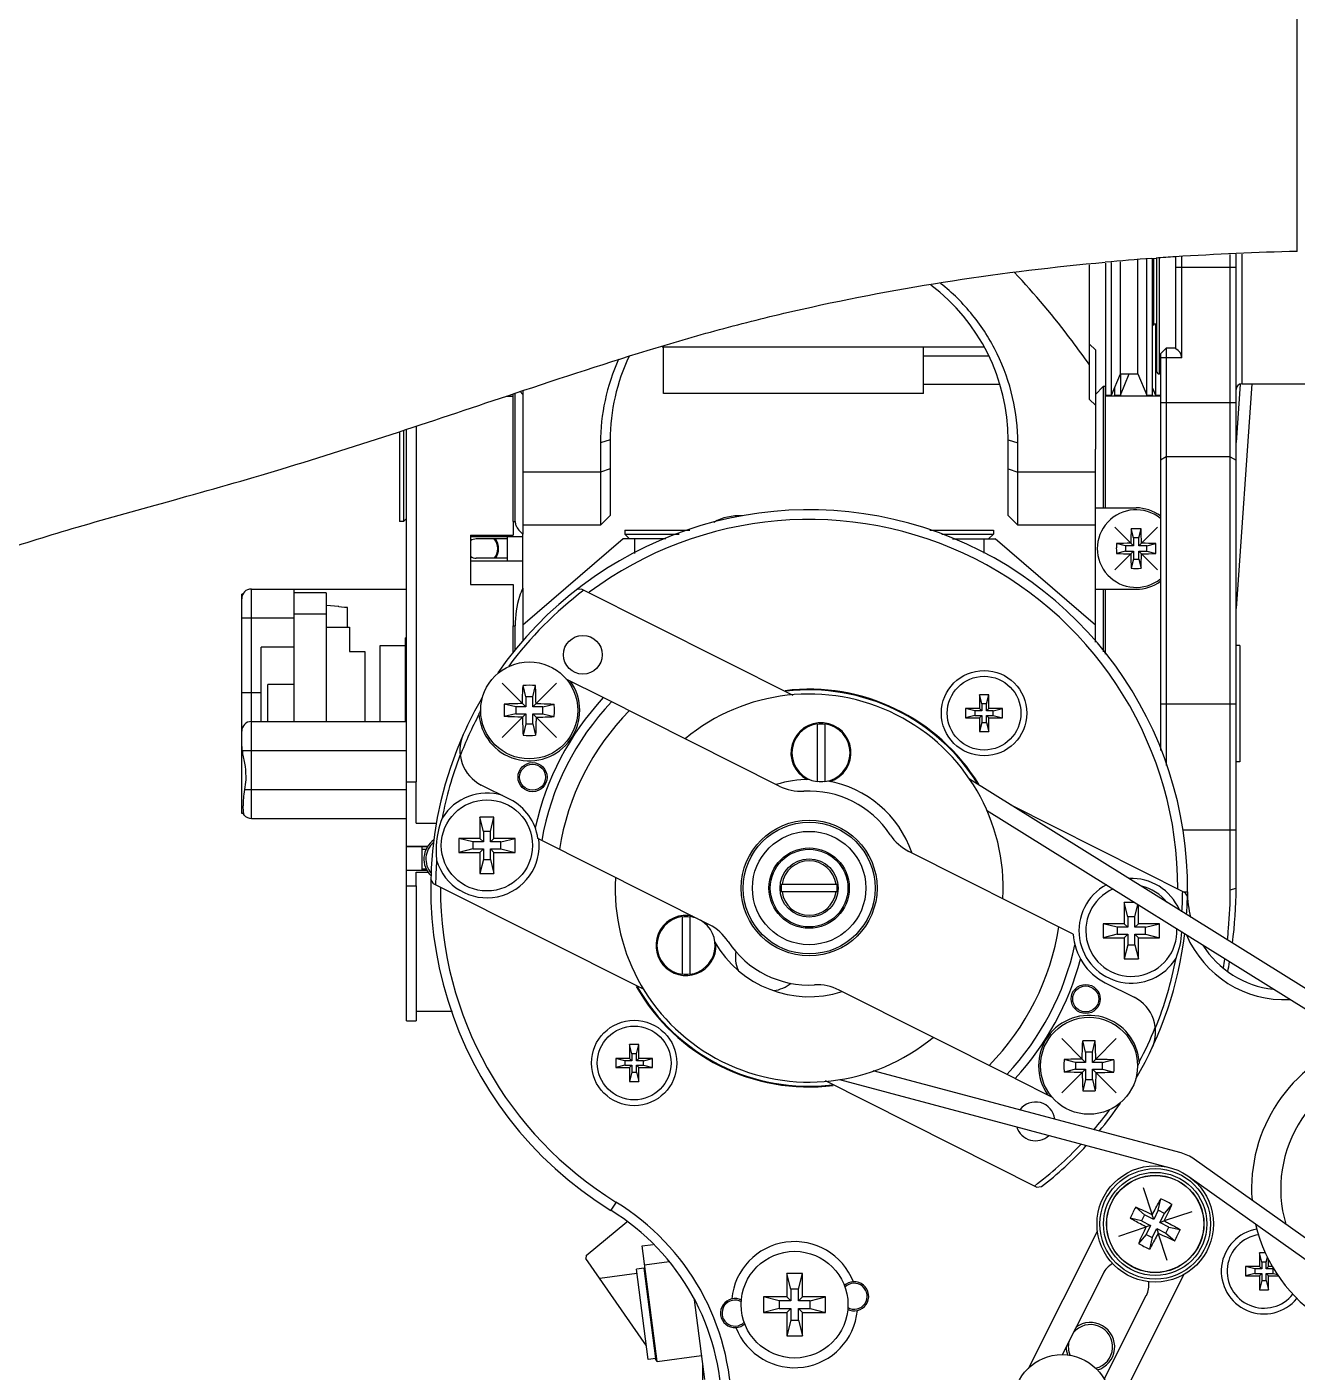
# Model space of a CAD drawing. Header units: millimetres. Extents: x 0 to 841, y 0 to 594.
# Drawn here: x 54.14 to 86.87, y 259.58 to 294.25 of the extents above; entities that cross this region are included whole.
import ezdxf

# ---------------------------------------------------------------- set-up
doc = ezdxf.new("R2010")
doc.units = ezdxf.units.MM
doc.header["$LTSCALE"] = 46.255
doc.layers.get('0').update_dxf_attribs({"linetype": 'CONTINUOUS'})
for name, color, linetype in [('3_ALL_AXES', 7, 'CONTINUOUS'), ('7_ALL_FEATURES', 7, 'CONTINUOUS'), ('APSF_BLANK_LAYER', 7, 'CONTINUOUS'), ('AXIS', 7, 'CONTINUOUS'), ('COSMETIC', 7, 'CONTINUOUS'), ('DCURVE', 7, 'CONTINUOUS')]:
    doc.layers.add(name, color=color, linetype=linetype)

msp = doc.modelspace()

# ---------------------------------------------------------------- linework, layer by layer
at = {"color": 7, "linetype": 'CONTINUOUS'}
for p, q in [((86.866, 288.463), (86.866, 295.228)), ((81.519, 284.645), (81.519, 288.117)), ((81.938, 284.755), (81.938, 288.16)), ((82.088, 284.755), (82.088, 288.175)), ((82.316, 285.305), (82.316, 288.198)), ((82.766, 285.305), (82.766, 288.244)), ((82.994, 284.755), (82.994, 288.267)), ((83.121, 288.283), (83.233, 288.291)), ((83.144, 284.755), (83.144, 288.282)), ((83.744, 285.952), (83.744, 288.315)), ((83.894, 285.723), (83.894, 288.322)), ((85.144, 288.055), (85.144, 288.382)), ((85.294, 272.055), (85.294, 288.389)), ((85.444, 288.396), (85.444, 285.055)), ((83.744, 288.055), (85.294, 288.055)), ((85.144, 272.009), (85.144, 288.055)), ((83.219, 286.593), (83.219, 284.755)), ((81.669, 285.927), (81.519, 286.077)), ((77.244, 284.805), (77.244, 286.005)), ((81.669, 285.927), (81.669, 283.366)), ((83.344, 285.823), (83.494, 285.973)), ((83.344, 285.823), (83.344, 275.604)), ((83.894, 285.723), (83.344, 285.723)), ((83.494, 285.973), (83.494, 285.723)), ((83.744, 285.973), (83.494, 285.973)), ((83.494, 285.723), (83.494, 275.218)), ((81.669, 284.78), (81.869, 284.98)), ((82.088, 284.755), (82.316, 285.305)), ((82.313, 285.305), (82.313, 284.755)), ((82.313, 284.755), (82.541, 285.305)), ((82.316, 285.305), (82.766, 285.305)), ((82.766, 285.305), (82.994, 284.755)), ((66.919, 284.78), (66.85, 284.849)), ((66.919, 284.871), (66.919, 283.365)), ((77.244, 284.805), (70.544, 284.805)), ((81.669, 284.498), (81.519, 284.645)), ((81.938, 284.755), (82.088, 284.755)), ((82.163, 284.936), (82.163, 284.755)), ((82.163, 284.755), (82.313, 284.755)), ((82.994, 284.755), (83.144, 284.755)), ((83.144, 284.936), (83.219, 284.755)), ((83.219, 284.755), (83.344, 284.755)), ((83.344, 284.568), (85.294, 284.568)), ((63.744, 283.82), (63.744, 281.505)), ((63.844, 283.853), (63.844, 281.505)), ((69.169, 283.605), (68.919, 283.527)), ((69.169, 283.605), (69.169, 281.657)), ((79.419, 281.657), (79.419, 283.605)), ((79.419, 283.605), (79.669, 283.527)), ((68.919, 283.527), (68.919, 281.41)), ((79.669, 281.41), (79.669, 283.527)), ((83.494, 283.169), (83.344, 283.085)), ((85.144, 283.169), (83.494, 283.169)), ((85.144, 283.169), (85.294, 283.085)), ((68.919, 282.778), (66.919, 282.778)), ((69.169, 282.857), (68.919, 282.778)), ((79.419, 282.857), (79.669, 282.778)), ((81.669, 282.778), (79.669, 282.778)), ((63.919, 281.58), (63.844, 281.505)), ((69.169, 281.657), (68.919, 281.41)), ((79.669, 281.41), (79.419, 281.657)), ((63.844, 281.505), (63.744, 281.505)), ((66.669, 281.499), (66.669, 281.148)), ((66.669, 281.499), (66.719, 281.499)), ((68.862, 281.405), (66.919, 281.405)), ((66.919, 279.784), (66.919, 281.18)), ((69.544, 281.28), (69.544, 281.18)), ((69.544, 281.28), (71.218, 281.28)), ((69.544, 281.18), (69.669, 281.055)), ((69.544, 281.18), (70.943, 281.18)), ((77.404, 281.28), (79.044, 281.28)), ((77.709, 281.18), (79.044, 281.18)), ((79.044, 281.18), (78.919, 281.055)), ((79.044, 281.28), (79.044, 281.18)), ((81.669, 281.405), (79.726, 281.405)), ((82.65, 281.08), (82.592, 281.313)), ((82.788, 281.08), (82.846, 281.313)), ((65.569, 281.148), (65.569, 279.879)), ((65.569, 281.148), (66.669, 281.148)), ((66.919, 281.105), (65.569, 281.105)), ((66.519, 281.055), (65.719, 281.055)), ((66.519, 280.489), (66.519, 281.105)), ((70.6, 281.055), (69.504, 281.055)), ((69.794, 281.055), (69.794, 280.674)), ((77.985, 281.055), (79.084, 281.055)), ((78.794, 281.055), (78.794, 280.688)), ((82.444, 280.874), (82.211, 280.932)), ((82.444, 280.874), (82.444, 280.736)), ((82.65, 280.874), (82.444, 280.874)), ((82.65, 280.874), (82.582, 280.942)), ((82.65, 281.08), (82.65, 280.874)), ((82.788, 281.08), (82.65, 281.08)), ((82.788, 280.874), (82.788, 281.08)), ((82.788, 280.874), (82.856, 280.942)), ((82.994, 280.874), (82.788, 280.874)), ((82.994, 280.874), (83.227, 280.932)), ((82.994, 280.736), (82.994, 280.874)), ((65.569, 280.489), (66.919, 280.489)), ((65.569, 280.487), (66.919, 280.487)), ((66.519, 280.555), (65.719, 280.555)), ((82.444, 280.736), (82.211, 280.678)), ((82.444, 280.736), (82.65, 280.736)), ((82.65, 280.736), (82.582, 280.668)), ((82.65, 280.53), (82.592, 280.297)), ((82.65, 280.736), (82.65, 280.53)), ((82.65, 280.53), (82.788, 280.53)), ((82.788, 280.53), (82.788, 280.736)), ((82.788, 280.736), (82.994, 280.736)), ((82.788, 280.736), (82.856, 280.668)), ((82.788, 280.53), (82.846, 280.297)), ((82.994, 280.736), (83.227, 280.678)), ((65.569, 279.879), (66.669, 279.879)), ((66.669, 279.879), (66.669, 278.813)), ((59.674, 273.98), (59.674, 279.63)), ((59.704, 279.63), (59.674, 279.63)), ((59.924, 273.848), (59.924, 279.763)), ((59.924, 279.763), (63.919, 279.763)), ((61.024, 276.348), (61.024, 279.763)), ((61.849, 279.663), (61.024, 279.663)), ((61.849, 279.663), (61.849, 276.348)), ((68.436, 279.761), (68.303, 279.748)), ((68.436, 279.761), (73.873, 277.025)), ((61.849, 279.113), (61.024, 279.113)), ((62.174, 279.309), (61.849, 279.337)), ((62.174, 279.303), (62.174, 279.309)), ((62.249, 279.296), (62.174, 279.303)), ((62.324, 279.289), (62.249, 279.296)), ((62.399, 279.283), (62.324, 279.289)), ((62.399, 278.78), (62.399, 279.283)), ((61.024, 279.013), (59.674, 279.013)), ((61.849, 278.78), (62.449, 278.78)), ((62.449, 278.78), (62.449, 278.15)), ((66.669, 278.813), (66.719, 278.813)), ((63.894, 278.505), (63.919, 278.519)), ((63.894, 276.348), (63.894, 278.505)), ((60.174, 276.348), (60.174, 278.263)), ((61.024, 278.263), (60.174, 278.263)), ((62.449, 278.15), (62.844, 278.15)), ((62.844, 278.15), (62.844, 276.348)), ((63.244, 276.348), (63.244, 278.305)), ((63.244, 278.305), (63.894, 278.305)), ((85.394, 278.305), (85.294, 278.305)), ((85.394, 278.305), (85.394, 275.305)), ((59.674, 277.098), (60.174, 277.098)), ((60.349, 276.348), (60.349, 277.305)), ((61.024, 277.305), (60.349, 277.305)), ((66.996, 276.985), (66.923, 277.279)), ((67.171, 276.985), (67.244, 277.279)), ((78.683, 277.038), (78.683, 276.682)), ((78.742, 276.8), (78.683, 277.038)), ((78.921, 277.038), (78.683, 277.038)), ((78.861, 276.8), (78.921, 277.038)), ((78.921, 276.682), (78.921, 277.038)), ((66.733, 276.723), (66.44, 276.796)), ((66.733, 276.723), (66.733, 276.548)), ((66.996, 276.723), (66.733, 276.723)), ((66.996, 276.723), (66.909, 276.81)), ((66.996, 276.985), (66.996, 276.723)), ((67.171, 276.985), (66.996, 276.985)), ((67.171, 276.723), (67.171, 276.985)), ((67.171, 276.723), (67.258, 276.81)), ((67.433, 276.723), (67.171, 276.723)), ((67.433, 276.723), (67.727, 276.796)), ((67.433, 276.548), (67.433, 276.723)), ((73.522, 274.683), (68.989, 276.964)), ((78.327, 276.682), (78.327, 276.444)), ((78.683, 276.682), (78.327, 276.682)), ((78.564, 276.622), (78.327, 276.682)), ((78.742, 276.622), (78.683, 276.682)), ((78.742, 276.8), (78.742, 276.622)), ((78.861, 276.8), (78.742, 276.8)), ((78.861, 276.622), (78.861, 276.8)), ((78.861, 276.622), (78.921, 276.682)), ((79.277, 276.682), (78.921, 276.682)), ((79.039, 276.622), (79.277, 276.682)), ((79.277, 276.444), (79.277, 276.682)), ((83.344, 276.805), (85.294, 276.805)), ((59.924, 276.348), (63.919, 276.348)), ((66.733, 276.548), (66.44, 276.474)), ((66.733, 276.548), (66.996, 276.548)), ((66.996, 276.548), (66.909, 276.461)), ((66.996, 276.548), (66.996, 276.285)), ((67.171, 276.285), (67.171, 276.548)), ((67.171, 276.548), (67.258, 276.461)), ((67.171, 276.548), (67.433, 276.548)), ((67.433, 276.548), (67.727, 276.474)), ((78.564, 276.503), (78.327, 276.444)), ((78.327, 276.444), (78.683, 276.444)), ((78.564, 276.622), (78.564, 276.503)), ((78.742, 276.622), (78.564, 276.622)), ((78.564, 276.503), (78.742, 276.503)), ((78.742, 276.503), (78.683, 276.444)), ((78.683, 276.444), (78.683, 276.088)), ((78.742, 276.325), (78.683, 276.088)), ((78.742, 276.503), (78.742, 276.325)), ((78.742, 276.325), (78.861, 276.325)), ((79.039, 276.622), (78.861, 276.622)), ((78.861, 276.325), (78.861, 276.503)), ((78.861, 276.503), (78.921, 276.444)), ((78.861, 276.503), (79.039, 276.503)), ((78.861, 276.325), (78.921, 276.088)), ((78.921, 276.088), (78.921, 276.444)), ((78.921, 276.444), (79.277, 276.444)), ((79.039, 276.503), (79.039, 276.622)), ((79.039, 276.503), (79.277, 276.444)), ((66.996, 276.285), (66.923, 275.992)), ((66.996, 276.285), (67.171, 276.285)), ((67.171, 276.285), (67.244, 275.992)), ((74.499, 276.285), (74.499, 274.798)), ((74.699, 276.285), (74.699, 274.798)), ((78.683, 276.088), (78.921, 276.088)), ((59.684, 275.598), (63.919, 275.598)), ((85.394, 275.305), (85.294, 275.305)), ((59.748, 274.598), (63.919, 274.598)), ((63.919, 272.111), (63.919, 274.797)), ((63.919, 274.797), (64.169, 274.797)), ((64.169, 273.731), (64.169, 274.797)), ((66.587, 274.338), (65.847, 274.711)), ((91.278, 266.846), (78.424, 274.861)), ((59.718, 273.98), (59.674, 273.98)), ((78.868, 274.064), (89.998, 267.121)), ((79.471, 274.207), (83.973, 271.942)), ((59.924, 273.848), (63.919, 273.848)), ((64.169, 273.731), (64.703, 273.731)), ((65.81, 273.88), (65.81, 273.336)), ((65.901, 273.517), (65.81, 273.88)), ((66.173, 273.88), (65.81, 273.88)), ((66.082, 273.517), (66.173, 273.88)), ((66.173, 273.336), (66.173, 273.88)), ((83.918, 273.555), (85.294, 273.555)), ((65.267, 273.336), (65.267, 272.973)), ((65.81, 273.336), (65.267, 273.336)), ((65.629, 273.245), (65.267, 273.336)), ((65.629, 273.245), (65.629, 273.064)), ((65.901, 273.245), (65.629, 273.245)), ((65.901, 273.245), (65.81, 273.336)), ((65.901, 273.517), (65.901, 273.245)), ((66.082, 273.517), (65.901, 273.517)), ((66.082, 273.245), (66.082, 273.517)), ((66.082, 273.245), (66.173, 273.336)), ((66.354, 273.245), (66.082, 273.245)), ((66.717, 273.336), (66.173, 273.336)), ((66.354, 273.245), (66.717, 273.336)), ((66.354, 273.064), (66.354, 273.245)), ((66.717, 272.973), (66.717, 273.336)), ((71.724, 271.109), (67.304, 273.334)), ((64.462, 273.123), (63.919, 273.123)), ((64.46, 273.121), (63.919, 273.121)), ((64.319, 273.121), (64.319, 272.505)), ((64.319, 273.055), (64.424, 273.055)), ((65.629, 273.064), (65.267, 272.973)), ((65.267, 272.973), (65.81, 272.973)), ((65.629, 273.064), (65.901, 273.064)), ((65.901, 273.064), (65.81, 272.973)), ((65.81, 272.973), (65.81, 272.43)), ((65.901, 273.064), (65.901, 272.792)), ((66.082, 272.792), (66.082, 273.064)), ((66.082, 273.064), (66.173, 272.973)), ((66.082, 273.064), (66.354, 273.064)), ((66.173, 272.43), (66.173, 272.973)), ((66.173, 272.973), (66.717, 272.973)), ((66.354, 273.064), (66.717, 272.973)), ((81.099, 270.869), (76.864, 273.001)), ((64.451, 272.505), (63.919, 272.505)), ((64.319, 272.555), (64.424, 272.555)), ((65.901, 272.792), (65.81, 272.43)), ((65.901, 272.792), (66.082, 272.792)), ((66.082, 272.792), (66.173, 272.43)), ((64.169, 272.111), (64.169, 272.462)), ((64.169, 272.462), (64.477, 272.462)), ((64.615, 272.168), (64.547, 272.282)), ((70.041, 269.438), (64.615, 272.168)), ((65.81, 272.43), (66.173, 272.43)), ((73.579, 272.155), (75.009, 272.155)), ((63.919, 272.111), (64.169, 272.111)), ((75.009, 271.955), (73.579, 271.955)), ((83.944, 271.956), (84.044, 271.955)), ((83.973, 271.942), (84.041, 271.828)), ((85.144, 272.009), (85.294, 272.055)), ((82.689, 271.68), (82.415, 271.68)), ((82.506, 271.318), (82.415, 271.68)), ((82.415, 271.68), (82.415, 271.137)), ((82.687, 271.318), (82.766, 271.632)), ((82.778, 271.137), (82.778, 271.625)), ((71.022, 271.319), (71.022, 269.833)), ((71.222, 271.319), (71.222, 269.833)), ((81.872, 271.137), (81.872, 270.774)), ((82.415, 271.137), (81.872, 271.137)), ((82.234, 271.046), (81.872, 271.137)), ((82.506, 271.046), (82.415, 271.137)), ((82.687, 271.318), (82.506, 271.318)), ((82.506, 271.318), (82.506, 271.046)), ((82.687, 271.046), (82.687, 271.318)), ((82.687, 271.046), (82.778, 271.137)), ((83.322, 271.137), (82.778, 271.137)), ((82.959, 271.046), (83.322, 271.137)), ((83.322, 270.774), (83.322, 271.137)), ((82.234, 270.865), (81.872, 270.774)), ((81.872, 270.774), (82.415, 270.774)), ((82.234, 271.046), (82.234, 270.865)), ((82.506, 271.046), (82.234, 271.046)), ((82.234, 270.865), (82.506, 270.865)), ((82.506, 270.865), (82.415, 270.774)), ((82.415, 270.774), (82.415, 270.23)), ((82.506, 270.865), (82.506, 270.593)), ((82.959, 271.046), (82.687, 271.046)), ((82.687, 270.865), (82.959, 270.865)), ((82.687, 270.865), (82.778, 270.774)), ((82.687, 270.593), (82.687, 270.865)), ((82.778, 270.774), (83.322, 270.774)), ((82.778, 270.23), (82.778, 270.774)), ((82.959, 270.865), (82.959, 271.046)), ((82.959, 270.865), (83.322, 270.774)), ((82.506, 270.593), (82.415, 270.23)), ((82.506, 270.593), (82.687, 270.593)), ((82.687, 270.593), (82.778, 270.23)), ((82.415, 270.23), (82.778, 270.23)), ((79.599, 267.146), (75.066, 269.427)), ((81.922, 269.615), (82.669, 269.24)), ((69.667, 268.022), (69.667, 267.666)), ((69.727, 267.785), (69.667, 268.022)), ((69.905, 268.022), (69.667, 268.022)), ((69.846, 267.785), (69.905, 268.022)), ((69.905, 267.666), (69.905, 268.022)), ((81.417, 267.825), (81.344, 268.118)), ((81.592, 267.825), (81.665, 268.118)), ((69.311, 267.666), (69.311, 267.428)), ((69.549, 267.607), (69.311, 267.666)), ((69.667, 267.666), (69.311, 267.666)), ((69.727, 267.607), (69.667, 267.666)), ((69.727, 267.785), (69.727, 267.607)), ((69.846, 267.785), (69.727, 267.785)), ((69.846, 267.607), (69.846, 267.785)), ((69.846, 267.607), (69.905, 267.666)), ((70.261, 267.666), (69.905, 267.666)), ((70.024, 267.607), (70.261, 267.666)), ((70.261, 267.428), (70.261, 267.666)), ((81.417, 267.562), (81.33, 267.649)), ((81.417, 267.825), (81.417, 267.562)), ((81.592, 267.825), (81.417, 267.825)), ((81.592, 267.562), (81.592, 267.825)), ((81.592, 267.562), (81.679, 267.649)), ((69.549, 267.488), (69.311, 267.428)), ((69.311, 267.428), (69.667, 267.428)), ((69.549, 267.607), (69.549, 267.488)), ((69.727, 267.607), (69.549, 267.607)), ((69.549, 267.488), (69.727, 267.488)), ((69.727, 267.488), (69.667, 267.428)), ((69.667, 267.428), (69.667, 267.072)), ((69.727, 267.31), (69.667, 267.072)), ((69.727, 267.488), (69.727, 267.31)), ((69.727, 267.31), (69.846, 267.31)), ((70.024, 267.607), (69.846, 267.607)), ((69.846, 267.31), (69.846, 267.488)), ((69.846, 267.488), (69.905, 267.428)), ((69.846, 267.488), (70.024, 267.488)), ((69.846, 267.31), (69.905, 267.072)), ((69.905, 267.072), (69.905, 267.428)), ((69.905, 267.428), (70.261, 267.428)), ((70.024, 267.488), (70.024, 267.607)), ((70.024, 267.488), (70.261, 267.428)), ((83.878, 265.229), (75.941, 267.346)), ((81.155, 267.562), (80.861, 267.636)), ((81.155, 267.387), (80.861, 267.314)), ((81.155, 267.562), (81.155, 267.387)), ((81.417, 267.562), (81.155, 267.562)), ((81.155, 267.387), (81.417, 267.387)), ((81.417, 267.387), (81.33, 267.3)), ((81.417, 267.387), (81.417, 267.125)), ((81.855, 267.562), (81.592, 267.562)), ((81.592, 267.125), (81.592, 267.387)), ((81.592, 267.387), (81.855, 267.387)), ((81.592, 267.387), (81.679, 267.3)), ((81.855, 267.562), (82.148, 267.636)), ((81.855, 267.387), (81.855, 267.562)), ((81.855, 267.387), (82.148, 267.314)), ((69.667, 267.072), (69.905, 267.072)), ((80.152, 264.349), (74.715, 267.085)), ((75.076, 267.121), (83.597, 264.848)), ((81.417, 267.125), (81.344, 266.831)), ((81.417, 267.125), (81.592, 267.125)), ((81.592, 267.125), (81.665, 266.831)), ((87.225, 262.932), (84.216, 265.071)), ((84.08, 264.622), (87.959, 261.864)), ((80.152, 264.349), (80.285, 264.362)), ((69.318, 263.963), (69.187, 263.75)), ((82.937, 263.635), (82.709, 263.832)), ((83.29, 263.751), (83.356, 264.046)), ((83.446, 263.672), (83.644, 263.901)), ((82.859, 263.478), (82.564, 263.545)), ((82.937, 263.635), (82.859, 263.478)), ((83.172, 263.517), (82.937, 263.635)), ((83.172, 263.517), (83.133, 263.634)), ((83.29, 263.751), (83.172, 263.517)), ((83.446, 263.672), (83.29, 263.751)), ((83.328, 263.438), (83.446, 263.672)), ((81.724, 263.225), (79.934, 259.669)), ((82.859, 263.478), (83.093, 263.36)), ((83.093, 263.36), (82.975, 263.126)), ((83.093, 263.36), (82.976, 263.321)), ((83.132, 263.047), (83.25, 263.282)), ((83.25, 263.282), (83.484, 263.164)), ((83.25, 263.282), (83.288, 263.164)), ((83.328, 263.438), (83.445, 263.477)), ((83.563, 263.32), (83.328, 263.438)), ((83.484, 263.164), (83.563, 263.32)), ((83.484, 263.164), (83.713, 262.966)), ((83.563, 263.32), (83.858, 263.254)), ((82.975, 263.126), (82.778, 262.897)), ((82.975, 263.126), (83.132, 263.047)), ((83.132, 263.047), (83.065, 262.752)), ((70.1, 260.261), (68.543, 262.509)), ((86.052, 262.655), (85.895, 262.655)), ((85.895, 262.655), (85.895, 262.299)), ((85.954, 262.418), (85.895, 262.655)), ((86.073, 262.418), (86.105, 262.545)), ((86.132, 262.299), (86.132, 262.493)), ((69.856, 262.12), (68.898, 261.995)), ((70.04, 262.259), (69.842, 262.233)), ((70.147, 259.903), (69.842, 262.233)), ((70.068, 262.237), (70.04, 262.259)), ((70.345, 259.928), (70.04, 262.259)), ((73.719, 262.119), (73.719, 261.519)), ((74.119, 262.119), (73.719, 262.119)), ((73.819, 261.719), (73.719, 262.119)), ((74.019, 261.719), (74.119, 262.119)), ((74.119, 261.519), (74.119, 262.119)), ((81.855, 257.924), (83.957, 262.101)), ((85.895, 262.299), (85.538, 262.299)), ((85.776, 262.239), (85.538, 262.299)), ((85.538, 262.299), (85.538, 262.061)), ((85.776, 262.121), (85.538, 262.061)), ((85.954, 262.239), (85.776, 262.239)), ((85.776, 262.239), (85.776, 262.121)), ((85.776, 262.121), (85.954, 262.121)), ((85.954, 262.239), (85.895, 262.299)), ((85.954, 262.121), (85.895, 262.061)), ((86.073, 262.418), (85.954, 262.418)), ((85.954, 262.418), (85.954, 262.239)), ((85.954, 262.121), (85.954, 261.943)), ((86.073, 262.239), (86.073, 262.418)), ((86.073, 262.239), (86.132, 262.299)), ((86.251, 262.239), (86.073, 262.239)), ((86.073, 262.121), (86.251, 262.121)), ((86.073, 262.121), (86.132, 262.061)), ((86.073, 261.943), (86.073, 262.121)), ((86.234, 262.299), (86.132, 262.299)), ((86.251, 262.239), (86.269, 262.244)), ((86.251, 262.121), (86.251, 262.239)), ((86.251, 262.121), (86.366, 262.092)), ((85.538, 262.061), (85.895, 262.061)), ((85.895, 262.061), (85.895, 261.705)), ((85.954, 261.943), (85.895, 261.705)), ((85.954, 261.943), (86.073, 261.943)), ((86.073, 261.943), (86.132, 261.705)), ((86.132, 262.061), (86.385, 262.061)), ((86.132, 261.705), (86.132, 262.061)), ((71.332, 261.443), (71.6, 259.391)), ((73.519, 261.419), (73.119, 261.519)), ((73.119, 261.519), (73.119, 261.119)), ((73.719, 261.519), (73.119, 261.519)), ((73.519, 261.419), (73.519, 261.219)), ((73.819, 261.419), (73.519, 261.419)), ((73.819, 261.419), (73.719, 261.519)), ((73.819, 261.719), (73.819, 261.419)), ((74.019, 261.719), (73.819, 261.719)), ((74.019, 261.419), (74.019, 261.719)), ((74.019, 261.419), (74.119, 261.519)), ((74.319, 261.419), (74.019, 261.419)), ((74.719, 261.519), (74.119, 261.519)), ((74.319, 261.419), (74.719, 261.519)), ((74.319, 261.219), (74.319, 261.419)), ((74.719, 261.119), (74.719, 261.519)), ((85.895, 261.705), (86.132, 261.705)), ((73.519, 261.219), (73.119, 261.119)), ((73.119, 261.119), (73.719, 261.119)), ((73.519, 261.219), (73.819, 261.219)), ((73.819, 261.219), (73.719, 261.119)), ((73.719, 261.119), (73.719, 260.519)), ((73.819, 261.219), (73.819, 260.919)), ((74.019, 261.219), (74.119, 261.119)), ((74.019, 260.919), (74.019, 261.219)), ((74.019, 261.219), (74.319, 261.219)), ((74.119, 260.519), (74.119, 261.119)), ((74.119, 261.119), (74.719, 261.119)), ((74.319, 261.219), (74.719, 261.119)), ((73.819, 260.919), (73.719, 260.519)), ((73.819, 260.919), (74.019, 260.919)), ((74.019, 260.919), (74.119, 260.519)), ((73.719, 260.519), (74.119, 260.519)), ((70.345, 259.928), (70.147, 259.903)), ((70.38, 259.857), (70.332, 259.927)), ((70.367, 259.957), (70.345, 259.928)), ((71.544, 259.822), (71.544, 259.206))]:
    msp.add_line(p, q, dxfattribs=at)
for centre, radius in [((68.464, 278.068), 0.5), ((67.083, 276.635), 1.25), ((78.802, 276.563), 1.1), ((78.802, 276.563), 0.95), ((67.168, 274.913), 0.335), ((65.992, 273.155), 1.175), ((74.294, 272.055), 1), ((74.294, 272.055), 0.75), ((81.42, 269.197), 0.335), ((81.505, 267.475), 1.25), ((69.786, 267.547), 1.1), ((69.786, 267.547), 0.95), ((83.211, 263.399), 1.5), ((83.211, 263.399), 1.425), ((83.211, 263.399), 1.33), ((83.211, 263.399), 1.255), ((83.211, 263.399), 1.25), ((73.919, 261.319), 1.375), ((80.811, 258.782), 1.25)]:
    msp.add_circle(centre, radius, dxfattribs=at)
at = {"color": 40, "linetype": 'CONTINUOUS'}
for radius in [1.462, 1.035]:
    msp.add_circle((74.294, 272.055), radius, dxfattribs=at)
at = {"color": 7, "linetype": 'CONTINUOUS'}
for centre, radius, start, end in [((88.865, 207.66), 80.828, 91.4168, 93.64179), ((88.144, 219.219), 69.246, 94.15969, 95.15332), ((88.375, 216.066), 72.408, 93.67765, 94.07249), ((74.419, 283.605), 5, 0, 52.9595), ((74.169, 283.605), 5, 154.426, 180), ((85.444, 284.905), 0.15, 90, 180), ((74.294, 272.055), 9.75, 359.4139, 145.3341), ((74.294, 272.055), 9.5, 359.8791, 126.6309), ((72.465, 280.399), 1.25, 85.2426, 120.1086), ((82.719, 280.805), 1, 51.1687, 308.8313), ((93.536, 280.821), 10.955, 177.4263, 179.3649), ((82.719, 278.092), 3.223, 87.7427, 92.2573), ((72.401, 280.835), 10.456, 0.5889, 2.6199), ((65.719, 280.805), 0.25, 90, 127.1437), ((65.869, 280.805), 0.4, 321.1339, 38.8661), ((85.431, 280.805), 3.222, 177.7447, 180.0027), ((82.689, 270.487), 10.456, 90.5889, 92.6199), ((82.735, 269.988), 10.955, 87.4263, 89.3649), ((80.007, 280.805), 3.222, 359.9973, 2.2553), ((65.719, 280.805), 0.25, 232.8563, 270), ((85.431, 280.805), 3.222, 179.9973, 182.2553), ((82.703, 291.622), 10.955, 267.4263, 269.3649), ((93.037, 280.775), 10.456, 180.5889, 182.6199), ((71.902, 280.789), 10.955, 357.4263, 359.3649), ((82.749, 291.123), 10.456, 270.5889, 272.6199), ((80.007, 280.805), 3.222, 357.7447, 0.0027), ((82.719, 283.518), 3.223, 267.7427, 272.2573), ((59.924, 279.513), 0.25, 90, 180), ((67.083, 273.414), 3.867, 87.6171, 92.3829), ((54.911, 276.676), 12.347, 0.6203, 2.7951), ((74.294, 272.055), 5.125, 31.5216, 96.946), ((74.294, 272.055), 5.107, 31.6217, 96.7404), ((74.294, 272.055), 9.75, 149.7373, 156.0704), ((70.293, 276.636), 3.856, 177.6144, 180.0042), ((67.042, 264.463), 12.347, 90.6203, 92.7951), ((74.294, 272.055), 7.227, 137.2214, 167.577), ((74.294, 272.055), 7, 136.6848, 169.8879), ((63.874, 276.636), 3.856, 359.9958, 2.3856), ((59.924, 276.098), 0.25, 90, 180), ((70.293, 276.635), 3.856, 179.9958, 182.3856), ((79.255, 276.594), 12.347, 180.6203, 182.7951), ((67.124, 288.807), 12.347, 270.6203, 272.7951), ((63.874, 276.635), 3.856, 357.6144, 0.0042), ((74.294, 272.055), 6.51, 135.3932, 171.1794), ((74.599, 275.542), 0.775, 287.5338, 242.4686), ((74.294, 272.055), 9.75, 156.0711, 238.4119), ((66.296, 275.604), 1, 156.0704, 243.2863), ((67.083, 279.856), 3.867, 267.6171, 272.3829), ((74.599, 275.542), 0.75, 97.6623, 262.3377), ((74.599, 275.542), 0.74, 82.2336, 97.7664), ((74.599, 275.542), 0.75, 277.6623, 82.3377), ((74.294, 272.055), 2.8, 89.8995, 107.6039), ((74.084, 275.799), 1.25, 243.2863, 273.2128), ((74.599, 275.542), 0.74, 262.2336, 277.7664), ((74.294, 272.055), 2.8, 19.0321, 80.172), ((65.992, 273.155), 1.325, 7.7607, 63.2863), ((74.294, 272.055), 2.5, 33.3599, 93.2128), ((59.924, 274.098), 0.25, 208.2012, 220.2125), ((59.924, 274.098), 0.25, 221.0202, 270), ((77.426, 274.117), 1.25, 213.3599, 243.2863), ((74.294, 272.055), 0.702, 8.191, 171.809), ((74.294, 272.055), 0.722, 172.0339, 187.9661), ((74.294, 272.055), 0.722, 352.0339, 7.9661), ((74.294, 272.055), 9.5, 179.9427, 238.4119), ((74.294, 272.055), 0.702, 188.191, 351.809), ((82.597, 270.955), 1.175, 113.6054, 2.5411), ((82.597, 270.955), 1.175, 38.6879, 77.3468), ((74.294, 272.055), 9.75, 356.0244, 358.6633), ((86.543, 271.93), 2.5, 179.4139, 194.6481), ((74.294, 272.055), 11, 352.5745, 360), ((71.122, 270.576), 0.775, 77.4408, 2.4617), ((71.122, 270.576), 0.75, 97.6623, 262.3377), ((71.122, 270.576), 0.74, 82.2336, 97.7664), ((71.122, 270.576), 0.75, 67.1795, 82.3377), ((71.122, 270.576), 0.75, 277.6623, 60.146), ((74.294, 272.055), 2.8, 198.9097, 200.1847), ((71.162, 269.993), 1.25, 33.3599, 63.2863), ((74.294, 272.055), 6.51, 315.3932, 351.1794), ((82.597, 270.955), 1.5, 183.2863, 243.2863), ((74.294, 272.055), 9.75, 329.6932, 353.0923), ((86.543, 271.93), 2.75, 203.1924, 272.8062), ((74.294, 272.055), 2.8, 209.8296, 287.6215), ((74.294, 272.055), 2.5, 213.3599, 273.2128), ((74.294, 272.055), 7, 316.6848, 347.9684), ((86.543, 271.93), 2.5, 212.4323, 263.225), ((74.294, 272.055), 7.227, 317.2214, 345.3377), ((73.808, 271.98), 11.334, 349.9504, 351.0937), ((74.294, 272.055), 11, 348.7061, 350.0452), ((71.122, 270.576), 0.74, 262.2336, 277.7664), ((74.294, 272.055), 5.125, 209.6153, 276.946), ((74.294, 272.055), 5.107, 209.8358, 276.7404), ((73.269, 270.28), 0.875, 277.2729, 309.6708), ((74.504, 268.311), 1.25, 63.2863, 93.2128), ((82.219, 268.347), 1, 334.9236, 63.2863), ((81.505, 264.254), 3.867, 87.6171, 92.3829), ((69.333, 267.516), 12.347, 0.6203, 2.7951), ((81.464, 255.303), 12.347, 90.6203, 92.7951), ((84.715, 267.475), 3.856, 177.6144, 180.0042), ((84.715, 267.474), 3.856, 179.9958, 182.3856), ((93.677, 267.434), 12.347, 180.6203, 182.7951), ((81.546, 279.647), 12.347, 270.6203, 272.7951), ((78.295, 267.475), 3.856, 359.9958, 2.3856), ((78.295, 267.474), 3.856, 357.6144, 0.0042), ((81.505, 270.696), 3.867, 267.6171, 272.3829), ((80.124, 266.042), 0.5, 6.6605, 143.5408), ((74.294, 272.055), 9.75, 320.0223, 325.3341), ((80.124, 266.042), 0.5, 196.3068, 313.8325), ((74.294, 272.055), 9.75, 307.9094, 317.0927), ((83.608, 264.215), 1.05, 54.5914, 75.065), ((66.044, 258.639), 6.25, 0, 58.4119), ((86.081, 261.955), 3.86, 150.9019, 153.2894), ((77.702, 252.545), 12.347, 63.9066, 66.0814), ((81.766, 260.527), 3.861, 60.8995, 65.6731), ((72.356, 268.907), 12.347, 333.9066, 336.0814), ((66.044, 258.639), 6, 0, 58.4119), ((86.081, 261.954), 3.86, 153.2832, 155.6708), ((94.065, 257.891), 12.347, 153.9066, 156.0814), ((88.719, 274.253), 12.347, 243.9066, 246.0814), ((80.34, 264.844), 3.86, 333.2832, 335.6708), ((86.013, 262.18), 1.1, 99.4605, 320.5277), ((73.919, 261.319), 1.625, 21.2912, 174.712), ((84.656, 266.271), 3.861, 240.8995, 245.6731), ((80.34, 264.843), 3.86, 330.9019, 333.2894), ((86.013, 262.18), 0.95, 98.202, 321.798), ((75.454, 261.535), 0.375, 93.1889, 133.0485), ((75.454, 261.535), 0.335, 240.2438, 135.504), ((75.454, 261.535), 0.375, 282.8689, 93.1602), ((72.384, 261.103), 0.375, 102.8689, 273.1602), ((72.384, 261.103), 0.335, 60.2438, 315.504), ((72.384, 261.103), 0.375, 62.9688, 102.8111), ((73.919, 261.319), 1.625, 201.2912, 354.712), ((75.454, 261.535), 0.375, 242.9697, 282.8111), ((72.384, 261.103), 0.375, 273.1889, 313.0485), ((81.542, 260.234), 0.571, 283.6249, 140.5412), ((81.542, 260.234), 0.625, 286.8512, 126.6535), ((81.542, 260.234), 0.571, 165.2405, 202.9392), ((81.542, 260.234), 0.625, 180.2452, 199.9168)]:
    msp.add_arc(centre, radius, start, end, dxfattribs=at)
msp.add_ellipse((83.644, 285.723), major_axis=(0.25, 0), ratio=1, start_param=0, end_param=1.159279, dxfattribs=at)
for points, knots in [([(66.719, 284.808), (67.926, 285.211), (69.749, 285.813), (72.219, 286.527), (74.757, 287.145), (77.99, 287.751), (80.608, 288.067), (81.924, 288.186)], [0, 0, 0, 0, 0.244491, 0.368648, 0.493864, 0.746174, 1, 1, 1, 1]), ([(79.669, 283.527), (79.67, 283.92), (79.579, 284.715), (79.181, 285.843), (78.543, 286.846), (77.984, 287.4), (77.681, 287.64)], [0, 0, 0, 0, 0.250455, 0.503726, 0.754344, 1, 1, 1, 1]), ([(69.383, 285.684), (69.23, 285.345), (68.998, 284.636), (68.918, 283.894), (68.919, 283.527)], [0, 0, 0, 0, 0.502962, 1, 1, 1, 1]), ([(49.679, 279.196), (49.928, 279.369), (50.605, 279.704), (51.845, 280.199), (53.503, 280.766), (55.566, 281.41), (58.016, 282.078), (61.801, 283.152), (64.715, 284.14), (66.719, 284.808)], [0, 0, 0, 0, 0.050663, 0.125343, 0.223245, 0.342988, 0.486342, 0.647162, 1, 1, 1, 1]), ([(66.719, 281.499), (66.719, 281.467), (66.736, 281.403), (66.798, 281.29), (66.868, 281.218), (66.919, 281.18)], [0, 0, 0, 0, 0.24175, 0.505624, 1, 1, 1, 1]), ([(66.919, 279.784), (66.886, 279.716), (66.762, 279.407), (66.719, 279.069), (66.719, 278.813)], [0, 0, 0, 0, 0.227692, 1, 1, 1, 1]), ([(66.909, 276.81), (66.909, 276.85), (66.912, 277.007), (66.917, 277.163), (66.923, 277.279)], [0, 0, 0, 0, 0.258563, 1, 1, 1, 1]), ([(67.258, 276.81), (67.299, 276.81), (67.455, 276.807), (67.611, 276.802), (67.727, 276.796)], [0, 0, 0, 0, 0.258563, 1, 1, 1, 1]), ([(66.909, 276.461), (66.868, 276.461), (66.712, 276.464), (66.556, 276.469), (66.44, 276.474)], [0, 0, 0, 0, 0.258563, 1, 1, 1, 1]), ([(67.258, 276.461), (67.258, 276.42), (67.255, 276.264), (67.25, 276.108), (67.244, 275.992)], [0, 0, 0, 0, 0.258563, 1, 1, 1, 1]), ([(59.674, 275.705), (59.674, 275.696), (59.675, 275.661), (59.679, 275.625), (59.684, 275.598)], [0, 0, 0, 0, 0.230249, 1, 1, 1, 1]), ([(59.684, 275.598), (59.693, 275.545), (59.715, 275.437), (59.759, 275.217), (59.778, 275.045), (59.778, 274.93)], [0, 0, 0, 0, 0.237311, 0.487834, 1, 1, 1, 1]), ([(59.778, 274.93), (59.778, 274.902), (59.776, 274.791), (59.762, 274.68), (59.748, 274.598)], [0, 0, 0, 0, 0.251026, 1, 1, 1, 1]), ([(59.748, 274.598), (59.735, 274.519), (59.721, 274.404), (59.71, 274.258), (59.707, 274.163), (59.707, 274.082), (59.711, 274.017), (59.719, 273.968), (59.728, 273.942), (59.735, 273.933)], [0, 0, 0, 0, 0.35663, 0.515921, 0.657802, 0.779364, 0.878007, 0.951623, 1, 1, 1, 1]), ([(85.071, 270.712), (85.082, 270.814), (85.125, 271.245), (85.145, 271.678), (85.144, 272.009)], [0, 0, 0, 0, 0.2361, 1, 1, 1, 1]), ([(81.33, 267.649), (81.33, 267.69), (81.333, 267.846), (81.338, 268.002), (81.344, 268.118)], [0, 0, 0, 0, 0.258563, 1, 1, 1, 1]), ([(81.679, 267.649), (81.72, 267.649), (81.876, 267.646), (82.032, 267.641), (82.148, 267.636)], [0, 0, 0, 0, 0.258563, 1, 1, 1, 1]), ([(81.33, 267.3), (81.29, 267.3), (81.133, 267.303), (80.977, 267.308), (80.861, 267.314)], [0, 0, 0, 0, 0.258563, 1, 1, 1, 1]), ([(81.679, 267.3), (81.679, 267.26), (81.676, 267.103), (81.671, 266.947), (81.665, 266.831)], [0, 0, 0, 0, 0.258563, 1, 1, 1, 1]), ([(83.133, 263.634), (83.152, 263.67), (83.224, 263.808), (83.299, 263.945), (83.356, 264.046)], [0, 0, 0, 0, 0.258563, 1, 1, 1, 1]), ([(82.976, 263.321), (82.94, 263.34), (82.802, 263.413), (82.665, 263.487), (82.564, 263.545)], [0, 0, 0, 0, 0.258563, 1, 1, 1, 1]), ([(83.288, 263.164), (83.27, 263.128), (83.197, 262.99), (83.122, 262.853), (83.065, 262.752)], [0, 0, 0, 0, 0.258563, 1, 1, 1, 1]), ([(83.445, 263.477), (83.481, 263.458), (83.62, 263.385), (83.757, 263.311), (83.858, 263.254)], [0, 0, 0, 0, 0.258563, 1, 1, 1, 1])]:
    msp.add_open_spline(points, degree=3, knots=knots, dxfattribs=at)
for points in [[(68.919, 281.41), (68.9, 281.407), (68.881, 281.405), (68.862, 281.405)], [(79.726, 281.405), (79.707, 281.405), (79.688, 281.407), (79.669, 281.41)]]:
    msp.add_open_spline(points, degree=3, dxfattribs=at)
at = {"layer": '3_ALL_AXES', "color": 7, "linetype": 'CONTINUOUS'}
for p, q in [((68.989, 276.964), (68.036, 277.443)), ((79.599, 267.146), (80.552, 266.667))]:
    msp.add_line(p, q, dxfattribs=at)
for centre, radius, start, end in [((67.083, 276.635), 1.3, 183.5339, 35.4905), ((74.294, 272.055), 9.614, 152.2332, 159.2196), ((74.294, 272.055), 9.625, 151.5691, 152.1246), ((81.505, 267.475), 1.3, 3.5353, 215.4905), ((74.294, 272.055), 9.614, 332.2334, 338.073), ((74.294, 272.055), 9.625, 331.5691, 332.1248)]:
    msp.add_arc(centre, radius, start, end, dxfattribs=at)
at = {"layer": '7_ALL_FEATURES', "color": 7, "linetype": 'CONTINUOUS'}
for p, q in [((85.701, 285.055), (85.294, 279.264)), ((85.4, 285.046), (85.294, 283.541)), ((68.552, 262.582), (69.595, 263.456)), ((69.99, 262.832), (70.277, 262.87)), ((70.38, 259.857), (69.99, 262.832)), ((68.552, 262.582), (68.543, 262.509)), ((70.686, 262.419), (70.055, 262.336)), ((70.38, 259.857), (71.52, 260.007))]:
    msp.add_line(p, q, dxfattribs=at)
for centre, radius, start, end in [((74.294, 272.055), 9.625, 127.083, 143.5139), ((74.294, 272.055), 9.625, 159.22, 169.2017), ((65.992, 273.155), 1.35, 72.8548, 148.5845), ((67.008, 273.019), 2.325, 158.8368, 176.6682), ((64.969, 272.805), 0.6, 124.8914, 226.0797), ((64.969, 272.805), 0.55, 129.2089, 221.7279), ((65.992, 273.155), 1.35, 196.3249, 7.2196), ((67.019, 273.022), 2.336, 176.7618, 186.0729), ((74.294, 272.055), 9.625, 175.709, 179.4897), ((82.597, 270.955), 1.35, 23.5226, 92.6), ((82.597, 270.955), 1.35, 118.4589, 328.585), ((74.294, 272.055), 9.625, 356.3789, 359.4897), ((81.579, 271.091), 2.327, 338.8405, 355.9161), ((74.294, 272.055), 9.625, 338.0112, 349.2018), ((74.294, 272.055), 9.625, 319.6725, 323.5139), ((74.294, 272.055), 9.625, 307.083, 316.7037)]:
    msp.add_arc(centre, radius, start, end, dxfattribs=at)
at = {"layer": 'APSF_BLANK_LAYER', "color": 7, "linetype": 'CONTINUOUS'}
for p, q in [((83.244, 288.292), (83.244, 285.38)), ((83.319, 285.305), (83.319, 288.295)), ((83.344, 285.305), (83.319, 285.305))]:
    msp.add_line(p, q, dxfattribs=at)
for radius in [1.698, 1.462, 1.035]:
    msp.add_circle((74.294, 272.055), radius, dxfattribs=at)
msp.add_arc((83.319, 285.38), 0.075, 180, 270, dxfattribs=at)
at = {"layer": 'AXIS', "color": 7, "linetype": 'CONTINUOUS'}
for p, q in [((83.169, 286.593), (83.169, 288.285)), ((83.144, 286.593), (83.244, 286.593)), ((70.505, 286.005), (78.798, 286.005)), ((70.544, 284.805), (70.544, 286.005)), ((77.244, 285.77), (78.914, 285.77)), ((77.244, 285.04), (79.198, 285.04)), ((81.869, 284.98), (81.869, 281.855)), ((81.919, 284.98), (81.869, 284.98)), ((81.919, 284.98), (81.919, 281.855)), ((85.444, 285.055), (87.169, 285.055)), ((66.49, 284.73), (66.669, 284.73)), ((66.669, 281.499), (66.669, 284.789)), ((66.719, 281.499), (66.719, 284.805)), ((83.344, 284.73), (81.919, 284.73)), ((64.169, 283.961), (64.169, 274.797)), ((63.919, 274.797), (63.919, 283.878)), ((66.919, 283.365), (66.919, 281.18)), ((81.669, 278.394), (81.669, 283.366)), ((81.669, 281.855), (82.719, 281.855)), ((69.504, 281.055), (66.919, 278.827)), ((81.669, 278.827), (79.084, 281.055)), ((66.919, 279.784), (66.919, 278.418)), ((81.669, 279.755), (82.719, 279.755)), ((81.869, 279.755), (81.869, 278.147)), ((81.919, 279.755), (81.919, 278.085)), ((66.669, 278.124), (66.669, 278.813)), ((66.719, 278.191), (66.719, 278.813)), ((63.919, 268.63), (63.919, 272.111)), ((64.169, 272.111), (64.169, 268.63)), ((64.169, 268.88), (65.106, 268.88)), ((63.919, 268.63), (64.169, 268.63)), ((81.866, 262.117), (80.815, 260.029)), ((81.896, 259.396), (82.982, 261.555))]:
    msp.add_line(p, q, dxfattribs=at)
for centre, radius in [((67.168, 274.913), 0.375), ((74.294, 272.055), 1.75), ((81.42, 269.197), 0.375)]:
    msp.add_circle(centre, radius, dxfattribs=at)
for centre, radius, start, end in [((82.719, 280.805), 1.05, 53.3247, 90), ((65.869, 280.805), 0.425, 323.8266, 36.1734), ((82.719, 280.805), 1.05, 270, 306.6949), ((74.294, 272.055), 5, 356.9245, 129.6754), ((74.294, 272.055), 5, 176.9245, 309.6754), ((73.269, 270.28), 0.875, 170.4485, 202.688), ((89.694, 264.305), 4, 108.3992, 184.2203), ((89.694, 264.305), 4, 193.1274, 99.5603), ((89.694, 264.305), 3.25, 96.3216, 196.3082), ((82.424, 261.836), 0.625, 119.8016, 153.2863), ((82.424, 261.836), 0.625, 333.2863, 6.771)]:
    msp.add_arc(centre, radius, start, end, dxfattribs=at)
msp.add_open_spline([(81.519, 285.54), (81.371, 285.749), (80.768, 286.575), (80.114, 287.366), (79.583, 287.922)], degree=3, knots=[0, 0, 0, 0, 0.24944, 1, 1, 1, 1], dxfattribs=at)
at = {"layer": 'COSMETIC', "color": 7, "linetype": 'CONTINUOUS'}
for p, q in [((82.169, 281.355), (82.582, 280.942)), ((83.269, 281.355), (82.856, 280.942)), ((82.169, 280.255), (82.582, 280.668)), ((83.269, 280.255), (82.856, 280.668)), ((66.383, 277.335), (66.909, 276.81)), ((67.783, 277.335), (67.258, 276.81)), ((66.383, 275.935), (66.909, 276.461)), ((67.783, 275.935), (67.258, 276.461)), ((80.805, 268.175), (81.33, 267.649)), ((82.205, 268.175), (81.679, 267.649)), ((80.805, 266.775), (81.33, 267.3)), ((82.205, 266.775), (81.679, 267.3)), ((82.9, 264.339), (83.133, 263.634)), ((84.151, 263.71), (83.445, 263.477)), ((82.271, 263.088), (82.976, 263.321)), ((83.521, 262.459), (83.288, 263.164))]:
    msp.add_line(p, q, dxfattribs=at)
at = {"layer": 'DCURVE', "color": 4, "linetype": 'CONTINUOUS'}
for p, q in [((83.169, 288.285), (83.169, 286.592)), ((83.169, 286.592), (83.169, 286.555))]:
    msp.add_line(p, q, dxfattribs=at)

doc.saveas('drawing.dxf')
